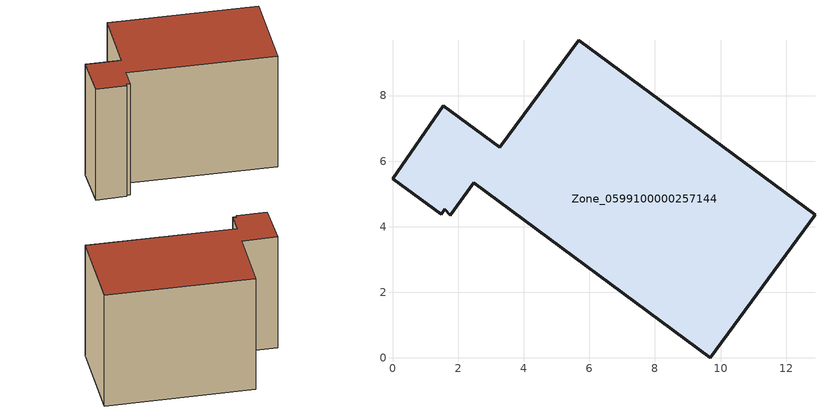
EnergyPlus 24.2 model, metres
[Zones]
Zone_0599100000257144
 floor ground (C_G): 1.6,4.53 1.48,4.38 0,5.46 1.55,7.68 3.27,6.42 5.67,9.69 12.88,4.36 9.69,0 2.48,5.34 1.76,4.35 z0
 wall outside (C_F): 3.27,6.42 1.55,7.68 0,5.46 1.48,4.38 1.6,4.53 1.76,4.35 2.48,5.34 9.69,0 12.88,4.36 5.67,9.69 3.27,6.42 z0:7.67
 roof outside (C_R): 1.48,4.38 1.6,4.53 1.76,4.35 2.48,5.34 9.69,0 12.88,4.36 5.67,9.69 3.27,6.42 1.55,7.68 0,5.46 z7.67
[BUILDING]
Pand.0599100000257144: North Axis=0; Terrain=City; Loads Convergence Tolerance Value=0.04; Temperature Convergence Tolerance Value=0.4; Solar Distribution=FullExterior; Maximum Number of Warmup Days=25; Minimum Number of Warmup Days=1
[Site:Location]
Rotterdam.The.Hague.AP_ZH_NLD Design_Conditions: Latitude=51.96; Longitude=4.45; Time Zone=1; Elevation=-4.5
[SITE:GROUNDTEMPERATURE:BUILDINGSURFACE]
18, 18, 18, 18, 18, 18, 18, 18, 18, 18, 18, 18
[MATERIAL] Thermal Absorptance=0.9; Solar Absorptance=0.7; Visible Absorptance=0.7
Name | Roughness | Thickness | Conductivity | Density | Specific Heat
G.TI.1975-1991 | MediumSmooth | 0.15 | 0.288461 | 540 | 1210
F.TI.1975-1991 | Rough | 0.3 | 0.230769 | 1920 | 840
R.TI.1975-1991 | MediumRough | 0.2 | 0.153846 | 1500 | 1000
[CONSTRUCTION]
C_G: G.TI.1975-1991
C_F: F.TI.1975-1991
C_R: R.TI.1975-1991
[ZONE]
Zone_0599100000257144: Type=1; Multiplier=1; Ceiling Height=Autocalculate; Volume=Autocalculate; Floor Area=autocalculate; Part of Total Floor Area=Yes
[ZONEINFILTRATION:DESIGNFLOWRATE]
Infil_Zone_0599100000257144: Zone or ZoneList or Space or SpaceList=Zone_0599100000257144; Schedule=AlwaysOn; Design Flow Rate Calculation Method=Flow/Area; Flow Rate per Floor Area=0.003; Constant Term Coefficient=1; Temperature Term Coefficient=0; Velocity Term Coefficient=0; Velocity Squared Term Coefficient=0
[HVACTEMPLATE:ZONE:IDEALLOADSAIRSYSTEM]
Zone_0599100000257144: Maximum Heating Supply Air Temperature=50; Minimum Cooling Supply Air Temperature=13; Maximum Heating Supply Air Humidity Ratio=0.0156; Minimum Cooling Supply Air Humidity Ratio=0.0077; Heating Limit=NoLimit; Cooling Limit=NoLimit; Dehumidification Control Type=ConstantSensibleHeatRatio; Cooling Sensible Heat Ratio=0.7; Dehumidification Setpoint=60; Humidification Control Type=None; Humidification Setpoint=30; Outdoor Air Method=None; Outdoor Air Flow Rate per Person=0.00944; Outdoor Air Flow Rate per Zone Floor Area=0; Outdoor Air Flow Rate per Zone=0; Demand Controlled Ventilation Type=None; Outdoor Air Economizer Type=NoEconomizer; Heat Recovery Type=None; Sensible Heat Recovery Effectiveness=0.7; Latent Heat Recovery Effectiveness=0.65
[ZONECONTROL:THERMOSTAT]
ThermostatControl_Zone_0599100000257144: Zone or ZoneList=Zone_0599100000257144; Control Type Schedule=DualSetpointControlType; Control 1=Thermostat_Zone_0599100000257144; Temperature Difference Between Cutout And Setpoint=0
[THERMOSTATSETPOINT:DUALSETPOINT]
Thermostat_Zone_0599100000257144: Heating Setpoint Temperature Schedule=HeatingSetpoint_Zone_0599100000257144; Cooling Setpoint Temperature Schedule=CoolingSetpoint_Zone_0599100000257144
[SCHEDULE:COMPACT]
HeatingSetpoint_Zone_0599100000257144: Through: 12/31, For: AllDays, Until: 24:00, 21
CoolingSetpoint_Zone_0599100000257144: Through: 12/31, For: AllDays, Until: 24:00, 24
DualSetpointControlType: Through: 12/31, For: AllDays, Until: 24:00, 4
AlwaysOn: Through: 12/31, For: AllDays, Until: 24:00, 1
